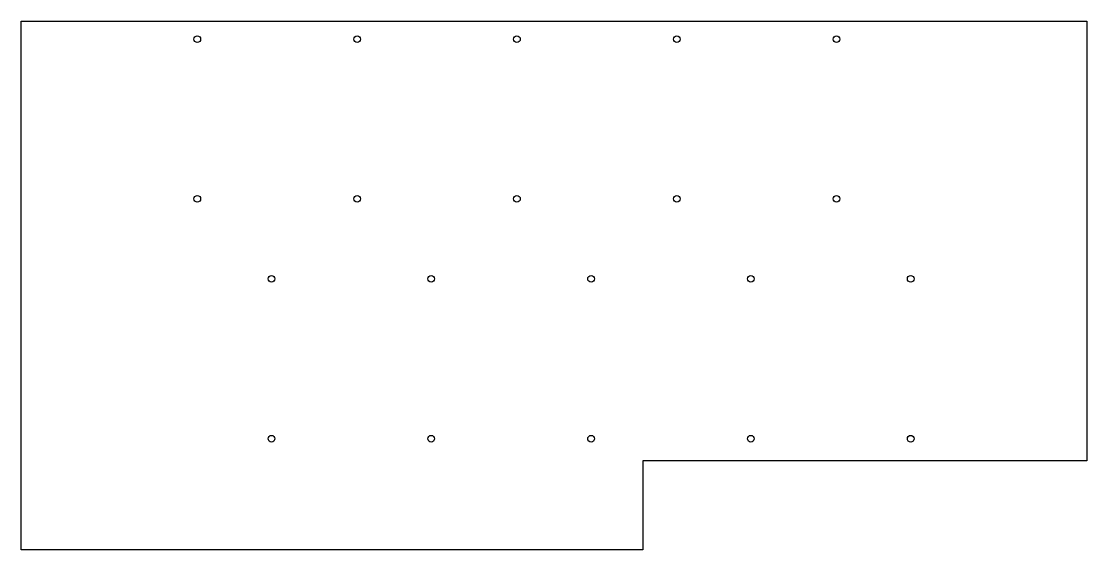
# Model space of a CAD drawing. Header units: millimetres. Extents: x -240 to 240, y 488 to 726.
import ezdxf

# ---------------------------------------------------------------- set-up
doc = ezdxf.new("R2010")
doc.units = ezdxf.units.MM
doc.layers.get('0').update_dxf_attribs({"linetype": 'CONTINUOUS'})

msp = doc.modelspace()

# ---------------------------------------------------------------- linework, layer by layer
msp.add_lwpolyline([(-240, 725.57), (240, 725.57), (240, 527.57), (40, 527.57), (40, 487.57), (-240, 487.57)], close=True)
for centre in [(-160.7, 717.57), (-88.7, 717.57), (-16.7, 717.57), (55.3, 717.57), (127.3, 717.57), (-160.7, 645.57), (-88.7, 645.57), (-16.7, 645.57), (55.3, 645.57), (127.3, 645.57), (-127.3, 609.57), (-55.3, 609.57), (16.7, 609.57), (88.7, 609.57), (160.7, 609.57), (-127.3, 537.57), (-55.3, 537.57), (16.7, 537.57), (88.7, 537.57), (160.7, 537.57)]:
    msp.add_circle(centre, 1.5)

doc.saveas('drawing.dxf')
